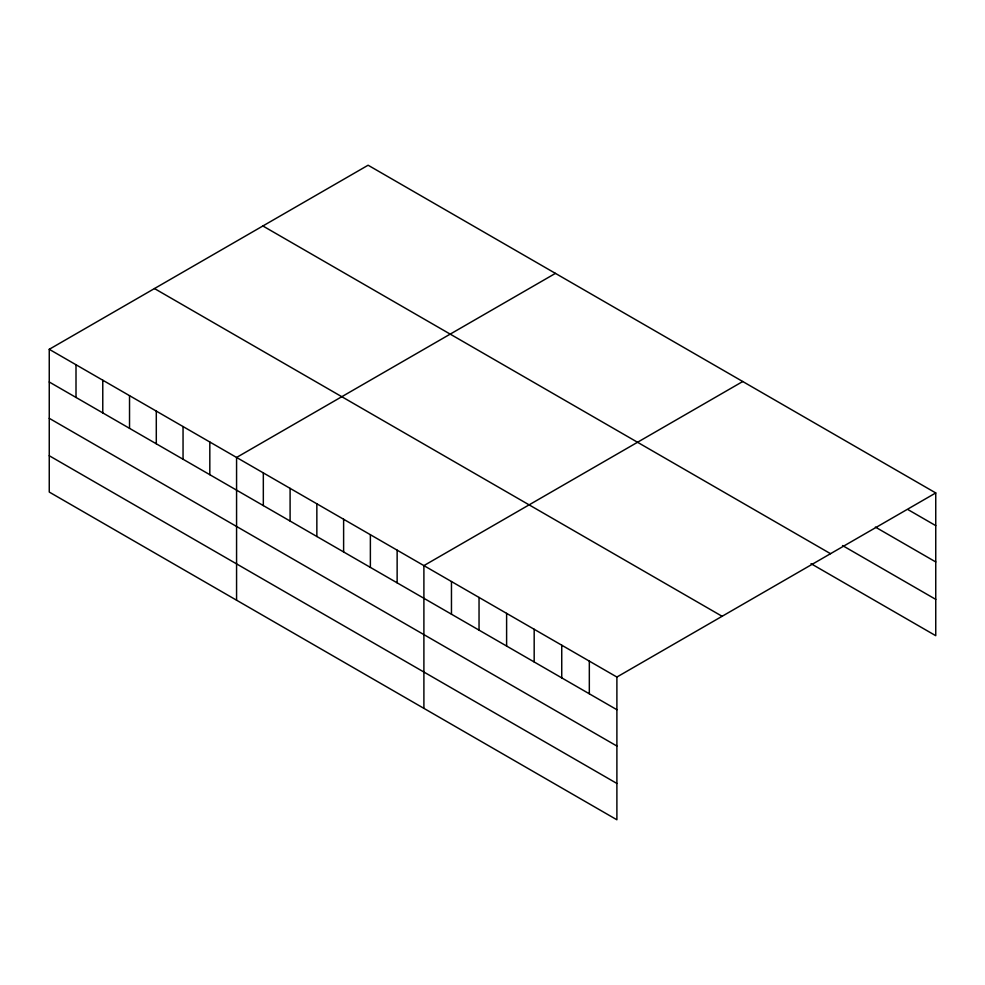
<?xml version="1.0" encoding="UTF-8"?>
<svg xmlns="http://www.w3.org/2000/svg" width="985" height="985" viewBox="0 0 985 985"><rect width="100%" height="100%" fill="white"/><g stroke="black" fill="none" stroke-linecap="round" stroke-linejoin="round"><path stroke-width="1.48" d="M49.25 349.306L616.893 677.04L616.893 819.779L49.25 492.057L49.25 349.306L368.107 165.221L935.75 492.943L935.75 635.694L811.024 563.679M555.429 273.374L236.572 457.459L236.572 600.197M742.752 381.515L423.895 565.612L423.895 708.35M616.893 677.04L935.75 492.943M908.182 509.713L935.75 525.633M875.357 527.073L935.75 561.942M842.532 545.555L935.75 599.372M262.884 225.971L830.527 553.693M154.473 288.556L722.116 616.29M49.25 381.995L616.893 709.717M49.25 418.317L616.893 746.039M49.25 455.735L616.893 783.457M589.325 661.12L589.325 693.797M561.745 645.2L561.745 677.877M534.178 629.28L534.178 661.957M506.61 613.36L506.61 646.049M479.042 597.452L479.042 630.129M451.462 581.532L451.462 614.209M397.14 550.159L397.14 582.837M370.372 534.707L370.372 567.385M343.617 519.255L343.617 551.945M316.85 503.815L316.85 536.493M290.095 488.363L290.095 521.04M263.327 472.911L263.327 505.588M209.817 442.006L209.817 474.696M183.05 426.554L183.05 459.244M156.295 411.114L156.295 443.792M129.528 395.662L129.528 428.34M102.772 380.21L102.772 412.887M76.005 364.758L76.005 397.435"/></g></svg>
